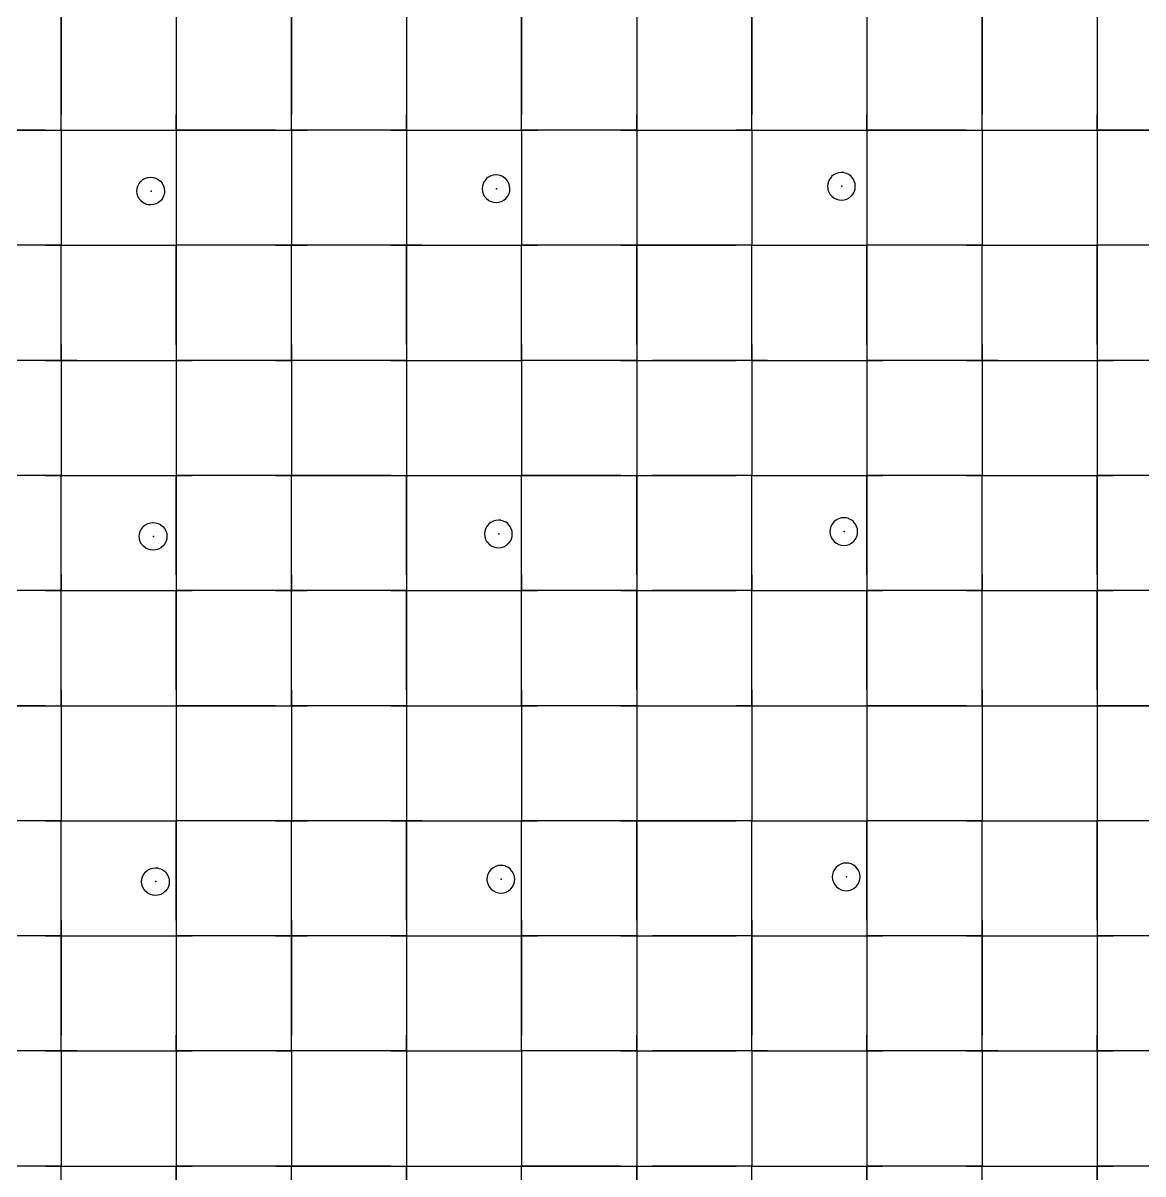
# Model space of a CAD drawing. Header units: metres. Extents: x 0 to 438, y -24 to 612.
# Drawn here: x 87 to 174.6, y 89.4 to 179.4 of the extents above; entities that cross this region are included whole.
import ezdxf

# ---------------------------------------------------------------- set-up
doc = ezdxf.new("R2010")
doc.units = ezdxf.units.M
doc.layers.add('LAYER_01_CUT', color=7, linetype='Continuous')
doc.layers.add('LAYER_04_GRID', color=7, linetype='Continuous')

msp = doc.modelspace()

# ---------------------------------------------------------------- linework, layer by layer
at = {"layer": 'LAYER_01_CUT'}
for points in [[(90, 178.766), (90, 180), (90, 187.766), (90, 189), (91.234, 189), (99, 189), (99, 187.766), (99, 180), (99, 178.766), (99, 171), (99, 169.766)], [(108, 178.766), (108, 180), (108, 187.766), (108, 189), (109.234, 189), (117, 189), (117, 187.766), (117, 180), (117, 178.766), (117, 171), (117, 169.766)], [(126, 178.766), (126, 180), (126, 187.766), (126, 189), (127.234, 189), (135, 189), (135, 187.766), (135, 180), (135, 178.766), (135, 171), (135, 169.766)], [(144, 178.766), (144, 180), (144, 187.766), (144, 189), (145.234, 189), (153, 189), (153, 187.766), (153, 180), (153, 178.766), (153, 171), (153, 169.766)], [(162, 178.766), (162, 180), (162, 187.766), (162, 189), (163.234, 189), (171, 189), (171, 187.766), (171, 180), (171, 178.766), (171, 171), (171, 169.766)], [(90, 180), (90, 172.234)], [(99, 180), (99, 172.234)], [(108, 180), (108, 172.234)], [(117, 180), (117, 172.234)], [(126, 180), (126, 172.234)], [(135, 180), (135, 172.234)], [(144, 180), (144, 172.234)], [(153, 180), (153, 172.234)], [(162, 180), (162, 172.234)], [(171, 180), (171, 172.234)], [(90, 171), (90, 178.766)], [(108, 171), (108, 178.766)], [(126, 171), (126, 178.766)], [(144, 171), (144, 178.766)], [(162, 171), (162, 178.766)], [(90, 171), (90, 172.234)], [(99, 171), (99, 172.234)], [(108, 171), (108, 172.234)], [(117, 171), (117, 172.234)], [(126, 171), (126, 172.234)], [(135, 171), (135, 172.234)], [(144, 171), (144, 172.234)], [(153, 171), (153, 172.234)], [(162, 171), (162, 172.234)], [(171, 171), (171, 172.234)], [(88.766, 171), (81, 171)], [(82.234, 171), (90, 171), (90, 169.766)], [(88.766, 171), (90, 171)], [(90, 171), (90, 163.234)], [(90, 171), (91.234, 171)], [(90, 171), (97.766, 171)], [(91.234, 171), (99, 171)], [(97.766, 171), (99, 171)], [(106.766, 171), (99, 171)], [(99, 171), (99, 163.234)], [(99, 171), (100.234, 171)], [(100.234, 171), (108, 171), (108, 169.766)], [(106.766, 171), (108, 171)], [(115.766, 171), (108, 171)], [(108, 171), (108, 163.234)], [(108, 171), (109.234, 171)], [(117, 171), (109.234, 171)], [(115.766, 171), (117, 171)], [(117, 171), (117, 163.234)], [(117, 171), (118.234, 171)], [(117, 171), (124.766, 171)], [(118.234, 171), (126, 171), (126, 169.766)], [(124.766, 171), (126, 171)], [(133.766, 171), (126, 171)], [(126, 171), (126, 163.234)], [(126, 171), (127.234, 171)], [(135, 171), (127.234, 171)], [(133.766, 171), (135, 171)], [(135, 171), (135, 163.234)], [(135, 171), (136.234, 171)], [(135, 171), (142.766, 171)], [(136.234, 171), (144, 171), (144, 169.766)], [(144, 171), (142.766, 171)], [(144, 171), (144, 163.234)], [(144, 171), (145.234, 171)], [(144, 171), (151.766, 171)], [(145.234, 171), (153, 171)], [(151.766, 171), (153, 171)], [(160.766, 171), (153, 171)], [(153, 171), (153, 163.234)], [(153, 171), (154.234, 171)], [(154.234, 171), (162, 171), (162, 169.766)], [(160.766, 171), (162, 171)], [(162, 171), (162, 163.234)], [(162, 171), (163.234, 171)], [(162, 171), (169.766, 171)], [(163.234, 171), (171, 171)], [(169.766, 171), (171, 171)], [(178.766, 171), (171, 171)], [(171, 171), (171, 163.234)], [(171, 171), (172.234, 171)], [(172.234, 171), (180, 171), (180, 169.766)], [(90, 169.766), (90, 162)], [(99, 169.766), (99, 162)], [(108, 169.766), (108, 162)], [(117, 169.766), (117, 162)], [(126, 169.766), (126, 162)], [(135, 169.766), (135, 162)], [(144, 169.766), (144, 162)], [(153, 169.766), (153, 162)], [(162, 169.766), (162, 162)], [(171, 169.766), (171, 162)], [(122.936, 166.624), (122.934, 166.616), (122.919, 166.429), (122.918, 166.421), (122.938, 166.223), (122.939, 166.215), (122.999, 166.019), (123.002, 166.01), (123.102, 165.826), (123.106, 165.818), (123.243, 165.656), (123.249, 165.65), (123.415, 165.519), (123.422, 165.514), (123.607, 165.421), (123.615, 165.417), (123.806, 165.364), (123.814, 165.362), (124.001, 165.346), (124.009, 165.346), (124.207, 165.366), (124.216, 165.367), (124.412, 165.427), (124.42, 165.43), (124.604, 165.53), (124.612, 165.534), (124.774, 165.671), (124.781, 165.676), (124.911, 165.842), (124.917, 165.849), (125.009, 166.034), (125.013, 166.042), (125.066, 166.234), (125.068, 166.242), (125.084, 166.429), (125.085, 166.436), (125.064, 166.635), (125.063, 166.643), (125.003, 166.839), (125.001, 166.847), (124.9, 167.032), (124.896, 167.04), (124.76, 167.201), (124.754, 167.208), (124.588, 167.339), (124.581, 167.344), (124.396, 167.437), (124.388, 167.441), (124.196, 167.494), (124.189, 167.496), (124.001, 167.512), (123.994, 167.512), (123.795, 167.492), (123.787, 167.491), (123.591, 167.431), (123.583, 167.428), (123.398, 167.328), (123.391, 167.324), (123.229, 167.187), (123.222, 167.182), (123.091, 167.015), (123.086, 167.008), (122.993, 166.823), (122.989, 166.816), (122.936, 166.624)], [(151.58, 167.531), (151.395, 167.623), (151.387, 167.627), (151.196, 167.68), (151.188, 167.682), (151.001, 167.698), (150.993, 167.699), (150.795, 167.678), (150.786, 167.677), (150.59, 167.617), (150.582, 167.615), (150.398, 167.514), (150.39, 167.51), (150.228, 167.374), (150.221, 167.368), (150.091, 167.202), (150.085, 167.195), (149.993, 167.01), (149.989, 167.002), (149.936, 166.811), (149.933, 166.803), (149.918, 166.616), (149.917, 166.608), (149.938, 166.409), (149.939, 166.401), (149.999, 166.205), (150.001, 166.197), (150.102, 166.012), (150.106, 166.005), (150.242, 165.843), (150.248, 165.836), (150.414, 165.705), (150.421, 165.7), (150.606, 165.607), (150.614, 165.603), (150.805, 165.55), (150.813, 165.548), (151, 165.533), (151.008, 165.532), (151.207, 165.553), (151.215, 165.553), (151.411, 165.614), (151.419, 165.616), (151.604, 165.716), (151.611, 165.721), (151.773, 165.857), (151.78, 165.863), (151.91, 166.029), (151.916, 166.036), (152.009, 166.221), (152.013, 166.229), (152.066, 166.42), (152.068, 166.428), (152.083, 166.615), (152.084, 166.623), (152.063, 166.821), (152.063, 166.83), (152.002, 167.026), (152, 167.034), (151.9, 167.218), (151.895, 167.226), (151.759, 167.388), (151.753, 167.395), (151.587, 167.525), (151.58, 167.531)], [(96.003, 165.824), (96, 165.832), (95.94, 166.028), (95.939, 166.036), (95.919, 166.235), (95.919, 166.243), (95.935, 166.43), (95.937, 166.438), (95.99, 166.629), (95.994, 166.637), (96.087, 166.822), (96.092, 166.829), (96.223, 166.995), (96.229, 167.001), (96.391, 167.137), (96.399, 167.141), (96.583, 167.242), (96.592, 167.244), (96.788, 167.304), (96.796, 167.305), (96.994, 167.326), (97.002, 167.325), (97.189, 167.309), (97.197, 167.307), (97.389, 167.254), (97.396, 167.25), (97.582, 167.158), (97.588, 167.152), (97.755, 167.022), (97.76, 167.015), (97.897, 166.853), (97.901, 166.845), (98.001, 166.661), (98.004, 166.653), (98.064, 166.457), (98.065, 166.448), (98.085, 166.25), (98.085, 166.242), (98.069, 166.055), (98.067, 166.047), (98.014, 165.856), (98.01, 165.848), (97.917, 165.663), (97.912, 165.656), (97.781, 165.49), (97.774, 165.484), (97.613, 165.348), (97.605, 165.343), (97.42, 165.243), (97.412, 165.241), (97.216, 165.18), (97.208, 165.18), (97.009, 165.159), (97.002, 165.16), (96.815, 165.175), (96.807, 165.178), (96.615, 165.231), (96.607, 165.234), (96.422, 165.327), (96.415, 165.333), (96.249, 165.463), (96.244, 165.47), (96.107, 165.632), (96.103, 165.639), (96.003, 165.824)], [(90, 163.234), (90, 162)], [(99, 163.234), (99, 162)], [(108, 163.234), (108, 162)], [(117, 163.234), (117, 162)], [(126, 163.234), (126, 162)], [(135, 163.234), (135, 162)], [(144, 163.234), (144, 162)], [(153, 163.234), (153, 162)], [(162, 163.234), (162, 162)], [(171, 163.234), (171, 162)], [(88.766, 162), (81, 162)], [(90, 162), (82.234, 162)], [(88.766, 162), (90, 162)], [(90, 160.766), (90, 162), (91.234, 162)], [(90, 154.234), (90, 162)], [(90, 162), (97.766, 162)], [(91.234, 162), (99, 162)], [(97.766, 162), (99, 162)], [(100.234, 162), (99, 162), (99, 160.766), (99, 153), (99, 151.766)], [(106.766, 162), (99, 162)], [(99, 154.234), (99, 162)], [(108, 162), (100.234, 162)], [(106.766, 162), (108, 162)], [(108, 160.766), (108, 162), (109.234, 162)], [(115.766, 162), (108, 162)], [(108, 154.234), (108, 162)], [(117, 162), (109.234, 162)], [(115.766, 162), (117, 162)], [(118.234, 162), (117, 162), (117, 160.766), (117, 153), (117, 151.766)], [(117, 154.234), (117, 162)], [(117, 162), (124.766, 162)], [(118.234, 162), (126, 162)], [(124.766, 162), (126, 162)], [(126, 160.766), (126, 162), (127.234, 162)], [(133.766, 162), (126, 162)], [(126, 154.234), (126, 162)], [(135, 162), (127.234, 162)], [(133.766, 162), (135, 162)], [(136.234, 162), (135, 162), (135, 160.766), (135, 153), (135, 151.766)], [(135, 154.234), (135, 162)], [(135, 162), (142.766, 162)], [(144, 162), (136.234, 162)], [(144, 162), (142.766, 162)], [(144, 160.766), (144, 162), (145.234, 162)], [(144, 154.234), (144, 162)], [(144, 162), (151.766, 162)], [(145.234, 162), (153, 162)], [(151.766, 162), (153, 162)], [(154.234, 162), (153, 162), (153, 160.766), (153, 153), (153, 151.766)], [(160.766, 162), (153, 162)], [(153, 154.234), (153, 162)], [(162, 162), (154.234, 162)], [(160.766, 162), (162, 162)], [(162, 160.766), (162, 162), (163.234, 162)], [(162, 154.234), (162, 162)], [(162, 162), (169.766, 162)], [(163.234, 162), (171, 162)], [(169.766, 162), (171, 162)], [(172.234, 162), (171, 162), (171, 160.766), (171, 153), (171, 151.766)], [(178.766, 162), (171, 162)], [(171, 154.234), (171, 162)], [(180, 162), (172.234, 162)], [(90, 153), (90, 160.766)], [(108, 153), (108, 160.766)], [(126, 153), (126, 160.766)], [(144, 153), (144, 160.766)], [(162, 153), (162, 160.766)], [(90, 154.234), (90, 153)], [(99, 154.234), (99, 153)], [(108, 154.234), (108, 153)], [(117, 154.234), (117, 153)], [(126, 154.234), (126, 153)], [(135, 154.234), (135, 153)], [(144, 154.234), (144, 153)], [(153, 154.234), (153, 153)], [(162, 154.234), (162, 153)], [(171, 154.234), (171, 153)], [(88.766, 153), (81, 153)], [(90, 153), (82.234, 153)], [(88.766, 153), (90, 153)], [(91.234, 153), (90, 153), (90, 151.766)], [(90, 153), (90, 145.234)], [(90, 153), (97.766, 153)], [(91.234, 153), (99, 153)], [(97.766, 153), (99, 153)], [(106.766, 153), (99, 153)], [(99, 153), (99, 145.234)], [(99, 153), (100.234, 153)], [(108, 153), (100.234, 153)], [(106.766, 153), (108, 153)], [(109.234, 153), (108, 153), (108, 151.766)], [(115.766, 153), (108, 153)], [(108, 153), (108, 145.234)], [(117, 153), (109.234, 153)], [(115.766, 153), (117, 153)], [(117, 153), (117, 145.234)], [(117, 153), (118.234, 153)], [(117, 153), (124.766, 153)], [(118.234, 153), (126, 153)], [(124.766, 153), (126, 153)], [(127.234, 153), (126, 153), (126, 151.766)], [(133.766, 153), (126, 153)], [(126, 153), (126, 145.234)], [(135, 153), (127.234, 153)], [(133.766, 153), (135, 153)], [(135, 153), (135, 145.234)], [(135, 153), (136.234, 153)], [(135, 153), (142.766, 153)], [(144, 153), (136.234, 153)], [(144, 153), (142.766, 153)], [(145.234, 153), (144, 153), (144, 151.766)], [(144, 153), (144, 145.234)], [(144, 153), (151.766, 153)], [(145.234, 153), (153, 153)], [(151.766, 153), (153, 153)], [(160.766, 153), (153, 153)], [(153, 153), (153, 145.234)], [(153, 153), (154.234, 153)], [(162, 153), (154.234, 153)], [(160.766, 153), (162, 153)], [(163.234, 153), (162, 153), (162, 151.766)], [(162, 153), (162, 145.234)], [(162, 153), (169.766, 153)], [(163.234, 153), (171, 153)], [(169.766, 153), (171, 153)], [(178.766, 153), (171, 153)], [(171, 153), (171, 145.234)], [(171, 153), (172.234, 153)], [(180, 153), (172.234, 153)], [(90, 151.766), (90, 144)], [(99, 151.766), (99, 144)], [(108, 151.766), (108, 144)], [(117, 151.766), (117, 144)], [(126, 151.766), (126, 144)], [(135, 151.766), (135, 144)], [(144, 151.766), (144, 144)], [(153, 151.766), (153, 144)], [(162, 151.766), (162, 144)], [(171, 151.766), (171, 144)], [(90, 145.234), (90, 144)], [(99, 145.234), (99, 144)], [(108, 145.234), (108, 144)], [(117, 145.234), (117, 144)], [(126, 145.234), (126, 144)], [(135, 145.234), (135, 144)], [(144, 145.234), (144, 144)], [(153, 145.234), (153, 144)], [(162, 145.234), (162, 144)], [(171, 145.234), (171, 144)], [(88.766, 144), (81, 144)], [(90, 144), (82.234, 144)], [(88.766, 144), (90, 144)], [(90, 133.766), (90, 135), (90, 142.766), (90, 144), (91.234, 144), (99, 144), (99, 142.766), (99, 135), (99, 133.766), (99, 126), (99, 124.766)], [(90, 136.234), (90, 144)], [(90, 144), (97.766, 144)], [(97.766, 144), (99, 144)], [(106.766, 144), (99, 144)], [(99, 136.234), (99, 144)], [(99, 144), (100.234, 144)], [(108, 144), (100.234, 144)], [(106.766, 144), (108, 144)], [(108, 133.766), (108, 135), (108, 142.766), (108, 144), (109.234, 144), (117, 144), (117, 142.766), (117, 135), (117, 133.766), (117, 126), (117, 124.766)], [(115.766, 144), (108, 144)], [(108, 136.234), (108, 144)], [(115.766, 144), (117, 144)], [(117, 136.234), (117, 144)], [(117, 144), (118.234, 144)], [(117, 144), (124.766, 144)], [(118.234, 144), (126, 144)], [(124.766, 144), (126, 144)], [(126, 133.766), (126, 135), (126, 142.766), (126, 144), (127.234, 144), (135, 144), (135, 142.766), (135, 135), (135, 133.766), (135, 126), (135, 124.766)], [(133.766, 144), (126, 144)], [(126, 136.234), (126, 144)], [(133.766, 144), (135, 144)], [(135, 136.234), (135, 144)], [(135, 144), (136.234, 144)], [(135, 144), (142.766, 144)], [(144, 144), (136.234, 144)], [(144, 144), (142.766, 144)], [(144, 133.766), (144, 135), (144, 142.766), (144, 144), (145.234, 144), (153, 144), (153, 142.766), (153, 135), (153, 133.766), (153, 126), (153, 124.766)], [(144, 136.234), (144, 144)], [(144, 144), (151.766, 144)], [(151.766, 144), (153, 144)], [(160.766, 144), (153, 144)], [(153, 136.234), (153, 144)], [(153, 144), (154.234, 144)], [(162, 144), (154.234, 144)], [(160.766, 144), (162, 144)], [(162, 133.766), (162, 135), (162, 142.766), (162, 144), (163.234, 144), (171, 144), (171, 142.766), (171, 135), (171, 133.766), (171, 126), (171, 124.766)], [(162, 136.234), (162, 144)], [(162, 144), (169.766, 144)], [(169.766, 144), (171, 144)], [(178.766, 144), (171, 144)], [(171, 136.234), (171, 144)], [(171, 144), (172.234, 144)], [(180, 144), (172.234, 144)], [(125.251, 139.636), (125.25, 139.644), (125.189, 139.84), (125.187, 139.848), (125.087, 140.032), (125.082, 140.04), (124.946, 140.202), (124.94, 140.209), (124.774, 140.339), (124.767, 140.345), (124.582, 140.438), (124.574, 140.441), (124.383, 140.494), (124.375, 140.497), (124.188, 140.512), (124.18, 140.513), (123.982, 140.492), (123.973, 140.491), (123.777, 140.431), (123.769, 140.429), (123.585, 140.329), (123.577, 140.324), (123.415, 140.188), (123.408, 140.182), (123.278, 140.016), (123.272, 140.009), (123.18, 139.824), (123.176, 139.816), (123.123, 139.625), (123.121, 139.617), (123.105, 139.43), (123.104, 139.422), (123.125, 139.223), (123.126, 139.215), (123.186, 139.019), (123.188, 139.011), (123.289, 138.827), (123.293, 138.819), (123.429, 138.657), (123.435, 138.65), (123.601, 138.52), (123.608, 138.514), (123.793, 138.421), (123.801, 138.418), (123.992, 138.365), (124, 138.362), (124.187, 138.347), (124.195, 138.346), (124.394, 138.367), (124.402, 138.368), (124.598, 138.428), (124.606, 138.43), (124.791, 138.531), (124.798, 138.535), (124.96, 138.671), (124.967, 138.677), (125.098, 138.843), (125.103, 138.85), (125.196, 139.035), (125.2, 139.043), (125.253, 139.234), (125.255, 139.242), (125.27, 139.429), (125.271, 139.437), (125.251, 139.636)], [(150.408, 140.369), (150.277, 140.202), (150.272, 140.196), (150.179, 140.01), (150.175, 140.003), (150.122, 139.811), (150.12, 139.803), (150.104, 139.616), (150.104, 139.608), (150.124, 139.41), (150.125, 139.402), (150.185, 139.206), (150.188, 139.197), (150.288, 139.013), (150.292, 139.005), (150.429, 138.843), (150.434, 138.837), (150.601, 138.706), (150.607, 138.701), (150.793, 138.608), (150.8, 138.604), (150.992, 138.551), (151, 138.549), (151.187, 138.533), (151.195, 138.533), (151.393, 138.553), (151.401, 138.554), (151.597, 138.614), (151.606, 138.617), (151.79, 138.717), (151.798, 138.721), (151.96, 138.858), (151.966, 138.863), (152.097, 139.03), (152.102, 139.036), (152.195, 139.221), (152.199, 139.229), (152.252, 139.421), (152.254, 139.429), (152.27, 139.616), (152.27, 139.623), (152.25, 139.822), (152.249, 139.83), (152.189, 140.026), (152.186, 140.034), (152.086, 140.219), (152.082, 140.227), (151.945, 140.388), (151.94, 140.395), (151.774, 140.526), (151.767, 140.531), (151.582, 140.624), (151.574, 140.628), (151.382, 140.681), (151.374, 140.683), (151.187, 140.699), (151.18, 140.699), (150.981, 140.679), (150.973, 140.678), (150.777, 140.618), (150.769, 140.615), (150.584, 140.515), (150.576, 140.511), (150.415, 140.374), (150.408, 140.369)], [(96.125, 139.037), (96.105, 139.236), (96.106, 139.243), (96.121, 139.43), (96.123, 139.438), (96.176, 139.63), (96.18, 139.638), (96.273, 139.823), (96.279, 139.83), (96.409, 139.996), (96.416, 140.001), (96.578, 140.138), (96.585, 140.142), (96.77, 140.242), (96.778, 140.245), (96.974, 140.305), (96.982, 140.306), (97.181, 140.326), (97.189, 140.326), (97.376, 140.31), (97.384, 140.308), (97.575, 140.255), (97.583, 140.251), (97.768, 140.158), (97.775, 140.153), (97.941, 140.022), (97.947, 140.016), (98.083, 139.854), (98.087, 139.846), (98.188, 139.662), (98.19, 139.653), (98.25, 139.457), (98.251, 139.449), (98.272, 139.251), (98.271, 139.243), (98.255, 139.056), (98.253, 139.048), (98.2, 138.856), (98.196, 138.849), (98.104, 138.664), (98.098, 138.657), (97.968, 138.49), (97.961, 138.485), (97.799, 138.348), (97.791, 138.344), (97.607, 138.244), (97.599, 138.241), (97.403, 138.181), (97.394, 138.18), (97.196, 138.16), (97.188, 138.16), (97.001, 138.176), (96.993, 138.178), (96.802, 138.231), (96.794, 138.235), (96.609, 138.328), (96.602, 138.333), (96.436, 138.464), (96.43, 138.471), (96.294, 138.632), (96.289, 138.64), (96.189, 138.825), (96.187, 138.833), (96.126, 139.029), (96.125, 139.037)], [(90, 136.234), (90, 135)], [(99, 136.234), (99, 135)], [(108, 136.234), (108, 135)], [(117, 136.234), (117, 135)], [(126, 136.234), (126, 135)], [(135, 136.234), (135, 135)], [(144, 136.234), (144, 135)], [(153, 136.234), (153, 135)], [(162, 136.234), (162, 135)], [(171, 136.234), (171, 135)], [(88.766, 135), (81, 135)], [(90, 135), (82.234, 135)], [(88.766, 135), (90, 135)], [(90, 127.234), (90, 135)], [(90, 135), (91.234, 135)], [(90, 135), (97.766, 135)], [(91.234, 135), (99, 135)], [(97.766, 135), (99, 135)], [(106.766, 135), (99, 135)], [(99, 127.234), (99, 135)], [(99, 135), (100.234, 135)], [(108, 135), (100.234, 135)], [(106.766, 135), (108, 135)], [(115.766, 135), (108, 135)], [(108, 127.234), (108, 135)], [(108, 135), (109.234, 135)], [(117, 135), (109.234, 135)], [(115.766, 135), (117, 135)], [(117, 127.234), (117, 135)], [(117, 135), (118.234, 135)], [(117, 135), (124.766, 135)], [(118.234, 135), (126, 135)], [(124.766, 135), (126, 135)], [(133.766, 135), (126, 135)], [(126, 127.234), (126, 135)], [(126, 135), (127.234, 135)], [(135, 135), (127.234, 135)], [(133.766, 135), (135, 135)], [(135, 127.234), (135, 135)], [(135, 135), (136.234, 135)], [(135, 135), (142.766, 135)], [(144, 135), (136.234, 135)], [(144, 135), (142.766, 135)], [(144, 127.234), (144, 135)], [(144, 135), (145.234, 135)], [(144, 135), (151.766, 135)], [(145.234, 135), (153, 135)], [(151.766, 135), (153, 135)], [(160.766, 135), (153, 135)], [(153, 127.234), (153, 135)], [(153, 135), (154.234, 135)], [(162, 135), (154.234, 135)], [(160.766, 135), (162, 135)], [(162, 127.234), (162, 135)], [(162, 135), (163.234, 135)], [(162, 135), (169.766, 135)], [(163.234, 135), (171, 135)], [(169.766, 135), (171, 135)], [(178.766, 135), (171, 135)], [(171, 127.234), (171, 135)], [(171, 135), (172.234, 135)], [(180, 135), (172.234, 135)], [(90, 126), (90, 133.766)], [(108, 126), (108, 133.766)], [(126, 126), (126, 133.766)], [(144, 126), (144, 133.766)], [(162, 126), (162, 133.766)], [(90, 127.234), (90, 126)], [(99, 127.234), (99, 126)], [(108, 127.234), (108, 126)], [(117, 127.234), (117, 126)], [(126, 127.234), (126, 126)], [(135, 127.234), (135, 126)], [(144, 127.234), (144, 126)], [(153, 127.234), (153, 126)], [(162, 127.234), (162, 126)], [(171, 127.234), (171, 126)], [(88.766, 126), (81, 126)], [(82.234, 126), (90, 126), (90, 124.766)], [(88.766, 126), (90, 126)], [(90, 126), (90, 118.234)], [(90, 126), (91.234, 126)], [(90, 126), (97.766, 126)], [(91.234, 126), (99, 126)], [(97.766, 126), (99, 126)], [(106.766, 126), (99, 126)], [(99, 126), (99, 118.234)], [(99, 126), (100.234, 126)], [(100.234, 126), (108, 126), (108, 124.766)], [(106.766, 126), (108, 126)], [(115.766, 126), (108, 126)], [(108, 126), (108, 118.234)], [(108, 126), (109.234, 126)], [(117, 126), (109.234, 126)], [(115.766, 126), (117, 126)], [(117, 126), (117, 118.234)], [(117, 126), (118.234, 126)], [(117, 126), (124.766, 126)], [(118.234, 126), (126, 126), (126, 124.766)], [(124.766, 126), (126, 126)], [(133.766, 126), (126, 126)], [(126, 126), (126, 118.234)], [(126, 126), (127.234, 126)], [(135, 126), (127.234, 126)], [(133.766, 126), (135, 126)], [(135, 126), (135, 118.234)], [(135, 126), (136.234, 126)], [(135, 126), (142.766, 126)], [(136.234, 126), (144, 126), (144, 124.766)], [(144, 126), (142.766, 126)], [(144, 126), (144, 118.234)], [(144, 126), (145.234, 126)], [(144, 126), (151.766, 126)], [(145.234, 126), (153, 126)], [(151.766, 126), (153, 126)], [(160.766, 126), (153, 126)], [(153, 126), (153, 118.234)], [(153, 126), (154.234, 126)], [(154.234, 126), (162, 126), (162, 124.766)], [(160.766, 126), (162, 126)], [(162, 126), (162, 118.234)], [(162, 126), (163.234, 126)], [(162, 126), (169.766, 126)], [(163.234, 126), (171, 126)], [(169.766, 126), (171, 126)], [(178.766, 126), (171, 126)], [(171, 126), (171, 118.234)], [(171, 126), (172.234, 126)], [(172.234, 126), (180, 126), (180, 124.766)], [(90, 124.766), (90, 117)], [(99, 124.766), (99, 117)], [(108, 124.766), (108, 117)], [(117, 124.766), (117, 117)], [(126, 124.766), (126, 117)], [(135, 124.766), (135, 117)], [(144, 124.766), (144, 117)], [(153, 124.766), (153, 117)], [(162, 124.766), (162, 117)], [(171, 124.766), (171, 117)], [(90, 118.234), (90, 117)], [(99, 118.234), (99, 117)], [(108, 118.234), (108, 117)], [(117, 118.234), (117, 117)], [(126, 118.234), (126, 117)], [(135, 118.234), (135, 117)], [(144, 118.234), (144, 117)], [(153, 118.234), (153, 117)], [(162, 118.234), (162, 117)], [(171, 118.234), (171, 117)], [(88.766, 117), (81, 117)], [(90, 117), (82.234, 117)], [(88.766, 117), (90, 117)], [(90, 106.766), (90, 108), (90, 115.766), (90, 117), (91.234, 117)], [(90, 109.234), (90, 117)], [(90, 117), (97.766, 117)], [(91.234, 117), (99, 117)], [(97.766, 117), (99, 117)], [(100.234, 117), (99, 117), (99, 115.766), (99, 108), (99, 106.766), (99, 99), (99, 97.766)], [(106.766, 117), (99, 117)], [(99, 109.234), (99, 117)], [(108, 117), (100.234, 117)], [(106.766, 117), (108, 117)], [(108, 106.766), (108, 108), (108, 115.766), (108, 117), (109.234, 117)], [(115.766, 117), (108, 117)], [(108, 109.234), (108, 117)], [(117, 117), (109.234, 117)], [(115.766, 117), (117, 117)], [(118.234, 117), (117, 117), (117, 115.766), (117, 108), (117, 106.766), (117, 99), (117, 97.766)], [(117, 109.234), (117, 117)], [(117, 117), (124.766, 117)], [(118.234, 117), (126, 117)], [(124.766, 117), (126, 117)], [(126, 106.766), (126, 108), (126, 115.766), (126, 117), (127.234, 117)], [(133.766, 117), (126, 117)], [(126, 109.234), (126, 117)], [(135, 117), (127.234, 117)], [(133.766, 117), (135, 117)], [(136.234, 117), (135, 117), (135, 115.766), (135, 108), (135, 106.766), (135, 99), (135, 97.766)], [(135, 109.234), (135, 117)], [(135, 117), (142.766, 117)], [(144, 117), (136.234, 117)], [(144, 117), (142.766, 117)], [(144, 106.766), (144, 108), (144, 115.766), (144, 117), (145.234, 117)], [(144, 109.234), (144, 117)], [(144, 117), (151.766, 117)], [(145.234, 117), (153, 117)], [(151.766, 117), (153, 117)], [(154.234, 117), (153, 117), (153, 115.766), (153, 108), (153, 106.766), (153, 99), (153, 97.766)], [(160.766, 117), (153, 117)], [(153, 109.234), (153, 117)], [(162, 117), (154.234, 117)], [(160.766, 117), (162, 117)], [(162, 106.766), (162, 108), (162, 115.766), (162, 117), (163.234, 117)], [(162, 109.234), (162, 117)], [(162, 117), (169.766, 117)], [(163.234, 117), (171, 117)], [(169.766, 117), (171, 117)], [(172.234, 117), (171, 117), (171, 115.766), (171, 108), (171, 106.766), (171, 99), (171, 97.766)], [(178.766, 117), (171, 117)], [(171, 109.234), (171, 117)], [(180, 117), (172.234, 117)], [(125.373, 112.849), (125.273, 113.033), (125.269, 113.041), (125.133, 113.203), (125.127, 113.209), (124.961, 113.34), (124.954, 113.346), (124.769, 113.438), (124.761, 113.442), (124.569, 113.495), (124.561, 113.497), (124.374, 113.513), (124.367, 113.513), (124.168, 113.493), (124.16, 113.492), (123.964, 113.432), (123.956, 113.429), (123.771, 113.329), (123.764, 113.325), (123.602, 113.188), (123.595, 113.183), (123.464, 113.017), (123.459, 113.01), (123.366, 112.825), (123.362, 112.817), (123.309, 112.625), (123.307, 112.617), (123.292, 112.43), (123.291, 112.423), (123.311, 112.224), (123.312, 112.216), (123.372, 112.02), (123.375, 112.012), (123.475, 111.827), (123.479, 111.82), (123.616, 111.658), (123.622, 111.651), (123.788, 111.52), (123.795, 111.515), (123.98, 111.422), (123.987, 111.418), (124.179, 111.365), (124.187, 111.363), (124.374, 111.348), (124.382, 111.347), (124.58, 111.367), (124.589, 111.368), (124.784, 111.428), (124.793, 111.431), (124.977, 111.531), (124.985, 111.535), (125.147, 111.672), (125.153, 111.678), (125.284, 111.844), (125.289, 111.851), (125.382, 112.036), (125.386, 112.043), (125.439, 112.235), (125.441, 112.243), (125.457, 112.43), (125.457, 112.438), (125.437, 112.636), (125.436, 112.644), (125.376, 112.841), (125.373, 112.849)], [(151.373, 111.534), (151.381, 111.533), (151.579, 111.554), (151.587, 111.555), (151.783, 111.615), (151.792, 111.617), (151.976, 111.718), (151.984, 111.722), (152.146, 111.858), (152.152, 111.864), (152.283, 112.03), (152.288, 112.037), (152.381, 112.222), (152.385, 112.23), (152.438, 112.421), (152.44, 112.429), (152.456, 112.616), (152.456, 112.624), (152.436, 112.823), (152.435, 112.831), (152.375, 113.027), (152.372, 113.035), (152.272, 113.22), (152.268, 113.227), (152.131, 113.389), (152.126, 113.396), (151.96, 113.527), (151.953, 113.532), (151.767, 113.625), (151.76, 113.629), (151.568, 113.681), (151.56, 113.684), (151.373, 113.699), (151.365, 113.7), (151.167, 113.679), (151.159, 113.679), (150.963, 113.618), (150.955, 113.616), (150.77, 113.516), (150.762, 113.511), (150.601, 113.375), (150.594, 113.369), (150.463, 113.203), (150.458, 113.196), (150.365, 113.011), (150.361, 113.003), (150.308, 112.812), (150.306, 112.804), (150.29, 112.617), (150.29, 112.609), (150.31, 112.411), (150.311, 112.402), (150.371, 112.206), (150.374, 112.198), (150.474, 112.014), (150.478, 112.006), (150.615, 111.844), (150.62, 111.837), (150.787, 111.707), (150.793, 111.701), (150.979, 111.609), (150.986, 111.605), (151.178, 111.552), (151.186, 111.55), (151.373, 111.534)], [(96.622, 111.464), (96.616, 111.471), (96.48, 111.633), (96.476, 111.641), (96.376, 111.825), (96.373, 111.833), (96.313, 112.029), (96.312, 112.038), (96.292, 112.236), (96.292, 112.244), (96.308, 112.431), (96.31, 112.439), (96.363, 112.63), (96.367, 112.638), (96.46, 112.823), (96.465, 112.83), (96.596, 112.996), (96.602, 113.002), (96.764, 113.139), (96.772, 113.143), (96.956, 113.243), (96.965, 113.245), (97.16, 113.306), (97.169, 113.307), (97.367, 113.327), (97.375, 113.326), (97.562, 113.311), (97.57, 113.309), (97.762, 113.256), (97.769, 113.252), (97.954, 113.159), (97.961, 113.154), (98.128, 113.023), (98.133, 113.016), (98.27, 112.854), (98.274, 112.847), (98.374, 112.662), (98.377, 112.654), (98.437, 112.458), (98.438, 112.45), (98.458, 112.251), (98.457, 112.243), (98.442, 112.057), (98.44, 112.049), (98.387, 111.857), (98.383, 111.849), (98.29, 111.664), (98.285, 111.657), (98.154, 111.491), (98.147, 111.485), (97.985, 111.349), (97.978, 111.345), (97.793, 111.244), (97.785, 111.242), (97.589, 111.182), (97.581, 111.181), (97.382, 111.16), (97.375, 111.161), (97.188, 111.177), (97.18, 111.179), (96.988, 111.232), (96.98, 111.236), (96.795, 111.328), (96.788, 111.334), (96.622, 111.464)], [(90, 109.234), (90, 108)], [(99, 109.234), (99, 108)], [(108, 109.234), (108, 108)], [(117, 109.234), (117, 108)], [(126, 109.234), (126, 108)], [(135, 109.234), (135, 108)], [(144, 109.234), (144, 108)], [(153, 109.234), (153, 108)], [(162, 109.234), (162, 108)], [(171, 109.234), (171, 108)], [(88.766, 108), (81, 108)], [(90, 108), (82.234, 108)], [(88.766, 108), (90, 108)], [(90, 108), (90, 100.234)], [(90, 108), (91.234, 108)], [(90, 108), (97.766, 108)], [(91.234, 108), (99, 108)], [(97.766, 108), (99, 108)], [(106.766, 108), (99, 108)], [(99, 108), (99, 100.234)], [(99, 108), (100.234, 108)], [(108, 108), (100.234, 108)], [(106.766, 108), (108, 108)], [(115.766, 108), (108, 108)], [(108, 108), (108, 100.234)], [(108, 108), (109.234, 108)], [(117, 108), (109.234, 108)], [(115.766, 108), (117, 108)], [(117, 108), (117, 100.234)], [(117, 108), (118.234, 108)], [(117, 108), (124.766, 108)], [(118.234, 108), (126, 108)], [(124.766, 108), (126, 108)], [(133.766, 108), (126, 108)], [(126, 108), (126, 100.234)], [(126, 108), (127.234, 108)], [(135, 108), (127.234, 108)], [(133.766, 108), (135, 108)], [(135, 108), (135, 100.234)], [(135, 108), (136.234, 108)], [(135, 108), (142.766, 108)], [(144, 108), (136.234, 108)], [(144, 108), (142.766, 108)], [(144, 108), (144, 100.234)], [(144, 108), (145.234, 108)], [(144, 108), (151.766, 108)], [(145.234, 108), (153, 108)], [(151.766, 108), (153, 108)], [(160.766, 108), (153, 108)], [(153, 108), (153, 100.234)], [(153, 108), (154.234, 108)], [(162, 108), (154.234, 108)], [(160.766, 108), (162, 108)], [(162, 108), (162, 100.234)], [(162, 108), (163.234, 108)], [(162, 108), (169.766, 108)], [(163.234, 108), (171, 108)], [(169.766, 108), (171, 108)], [(178.766, 108), (171, 108)], [(171, 108), (171, 100.234)], [(171, 108), (172.234, 108)], [(180, 108), (172.234, 108)], [(90, 99), (90, 106.766)], [(108, 99), (108, 106.766)], [(126, 99), (126, 106.766)], [(144, 99), (144, 106.766)], [(162, 99), (162, 106.766)], [(90, 99), (90, 100.234)], [(99, 99), (99, 100.234)], [(108, 99), (108, 100.234)], [(117, 99), (117, 100.234)], [(126, 99), (126, 100.234)], [(135, 99), (135, 100.234)], [(144, 99), (144, 100.234)], [(153, 99), (153, 100.234)], [(162, 99), (162, 100.234)], [(171, 99), (171, 100.234)], [(88.766, 99), (81, 99)], [(90, 99), (82.234, 99)], [(88.766, 99), (90, 99)], [(91.234, 99), (90, 99), (90, 97.766)], [(90, 99), (90, 91.234)], [(90, 99), (97.766, 99)], [(91.234, 99), (99, 99)], [(97.766, 99), (99, 99)], [(106.766, 99), (99, 99)], [(99, 99), (99, 91.234)], [(99, 99), (100.234, 99)], [(108, 99), (100.234, 99)], [(106.766, 99), (108, 99)], [(109.234, 99), (108, 99), (108, 97.766)], [(115.766, 99), (108, 99)], [(108, 99), (108, 91.234)], [(117, 99), (109.234, 99)], [(115.766, 99), (117, 99)], [(117, 99), (117, 91.234)], [(117, 99), (118.234, 99)], [(117, 99), (124.766, 99)], [(118.234, 99), (126, 99)], [(124.766, 99), (126, 99)], [(127.234, 99), (126, 99), (126, 97.766)], [(133.766, 99), (126, 99)], [(126, 99), (126, 91.234)], [(135, 99), (127.234, 99)], [(133.766, 99), (135, 99)], [(135, 99), (135, 91.234)], [(135, 99), (136.234, 99)], [(135, 99), (142.766, 99)], [(144, 99), (136.234, 99)], [(144, 99), (142.766, 99)], [(145.234, 99), (144, 99), (144, 97.766)], [(144, 99), (144, 91.234)], [(144, 99), (151.766, 99)], [(145.234, 99), (153, 99)], [(151.766, 99), (153, 99)], [(160.766, 99), (153, 99)], [(153, 99), (153, 91.234)], [(153, 99), (154.234, 99)], [(162, 99), (154.234, 99)], [(160.766, 99), (162, 99)], [(163.234, 99), (162, 99), (162, 97.766)], [(162, 99), (162, 91.234)], [(162, 99), (169.766, 99)], [(163.234, 99), (171, 99)], [(169.766, 99), (171, 99)], [(178.766, 99), (171, 99)], [(171, 99), (171, 91.234)], [(171, 99), (172.234, 99)], [(180, 99), (172.234, 99)], [(90, 97.766), (90, 90)], [(99, 97.766), (99, 90)], [(108, 97.766), (108, 90)], [(117, 97.766), (117, 90)], [(126, 97.766), (126, 90)], [(135, 97.766), (135, 90)], [(144, 97.766), (144, 90)], [(153, 97.766), (153, 90)], [(162, 97.766), (162, 90)], [(171, 97.766), (171, 90)], [(90, 91.234), (90, 90)], [(99, 91.234), (99, 90)], [(108, 91.234), (108, 90)], [(117, 91.234), (117, 90)], [(126, 91.234), (126, 90)], [(135, 91.234), (135, 90)], [(144, 91.234), (144, 90)], [(153, 91.234), (153, 90)], [(162, 91.234), (162, 90)], [(171, 91.234), (171, 90)], [(88.766, 90), (81, 90)], [(90, 90), (82.234, 90)], [(88.766, 90), (90, 90)], [(90, 88.766), (90, 90), (91.234, 90), (99, 90), (99, 88.766), (99, 81), (99, 79.766)], [(90, 82.234), (90, 90)], [(90, 90), (97.766, 90)], [(97.766, 90), (99, 90)], [(106.766, 90), (99, 90)], [(99, 82.234), (99, 90)], [(99, 90), (100.234, 90)], [(108, 90), (100.234, 90)], [(106.766, 90), (108, 90)], [(108, 88.766), (108, 90), (109.234, 90), (117, 90), (117, 88.766), (117, 81), (117, 79.766)], [(115.766, 90), (108, 90)], [(108, 82.234), (108, 90)], [(115.766, 90), (117, 90)], [(117, 82.234), (117, 90)], [(117, 90), (118.234, 90)], [(117, 90), (124.766, 90)], [(118.234, 90), (126, 90)], [(124.766, 90), (126, 90)], [(126, 88.766), (126, 90), (127.234, 90), (135, 90), (135, 88.766), (135, 81), (135, 79.766)], [(133.766, 90), (126, 90)], [(126, 82.234), (126, 90)], [(133.766, 90), (135, 90)], [(135, 82.234), (135, 90)], [(135, 90), (136.234, 90)], [(135, 90), (142.766, 90)], [(144, 90), (136.234, 90)], [(144, 90), (142.766, 90)], [(144, 88.766), (144, 90), (145.234, 90), (153, 90), (153, 88.766), (153, 81), (153, 79.766)], [(144, 82.234), (144, 90)], [(144, 90), (151.766, 90)], [(151.766, 90), (153, 90)], [(160.766, 90), (153, 90)], [(153, 82.234), (153, 90)], [(153, 90), (154.234, 90)], [(162, 90), (154.234, 90)], [(160.766, 90), (162, 90)], [(162, 88.766), (162, 90), (163.234, 90), (171, 90), (171, 88.766), (171, 81), (171, 79.766)], [(162, 82.234), (162, 90)], [(162, 90), (169.766, 90)], [(169.766, 90), (171, 90)], [(178.766, 90), (171, 90)], [(171, 82.234), (171, 90)], [(171, 90), (172.234, 90)], [(180, 90), (172.234, 90)]]:
    msp.add_lwpolyline(points, dxfattribs=at)
at = {"layer": 'LAYER_04_GRID'}
for p in [(151.028, 166.616), (97.029, 166.243), (124.028, 166.429), (151.214, 139.616), (97.215, 139.243), (124.215, 139.43), (151.4, 112.617), (97.402, 112.244), (124.401, 112.43)]:
    msp.add_point(p, dxfattribs=at)

doc.saveas('drawing.dxf')
